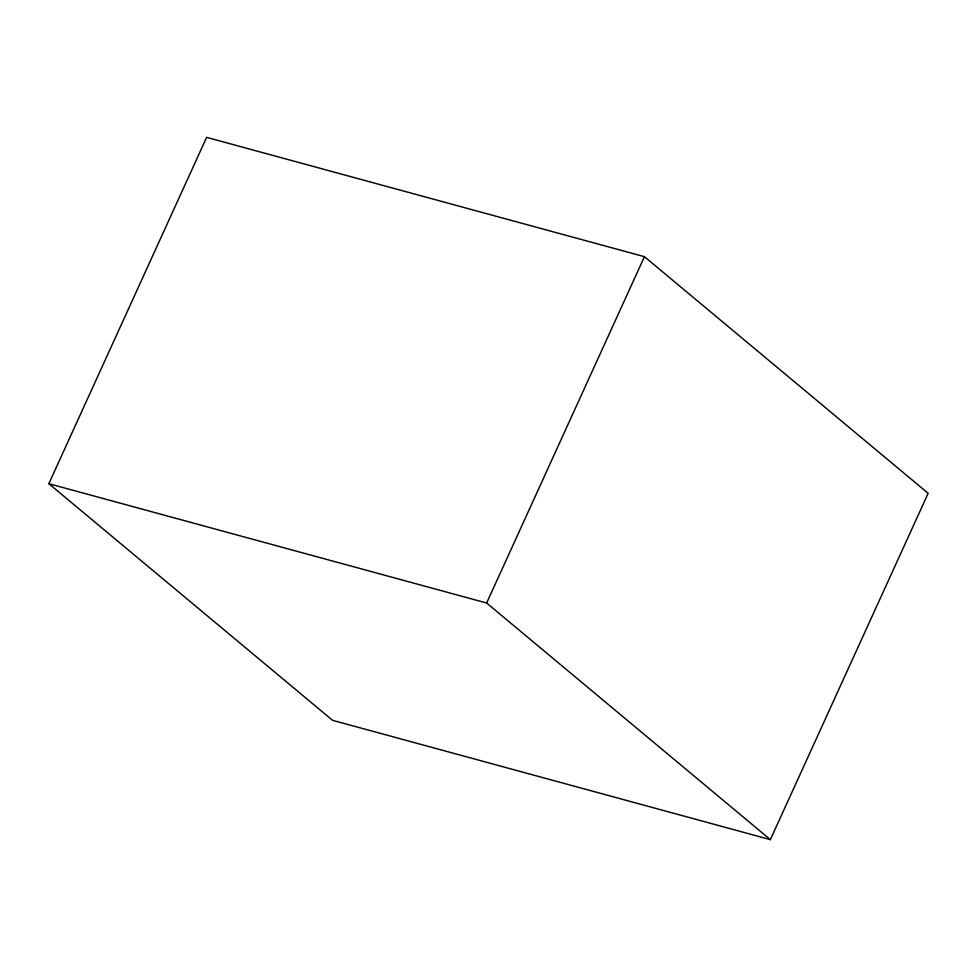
<?xml version="1.0" encoding="UTF-8"?>
<svg xmlns="http://www.w3.org/2000/svg" width="977" height="977" viewBox="0 0 977 977"><rect width="100%" height="100%" fill="white"/><g stroke="black" fill="none" stroke-linecap="round" stroke-linejoin="round"><path stroke-width="1.47" d="M48.85 483.7L206.635 137.366L644.429 256.682L928.15 493.3L770.364 839.634L332.571 720.318L48.85 483.7L486.644 603.017L770.364 839.634M486.644 603.017L644.429 256.682"/></g></svg>
